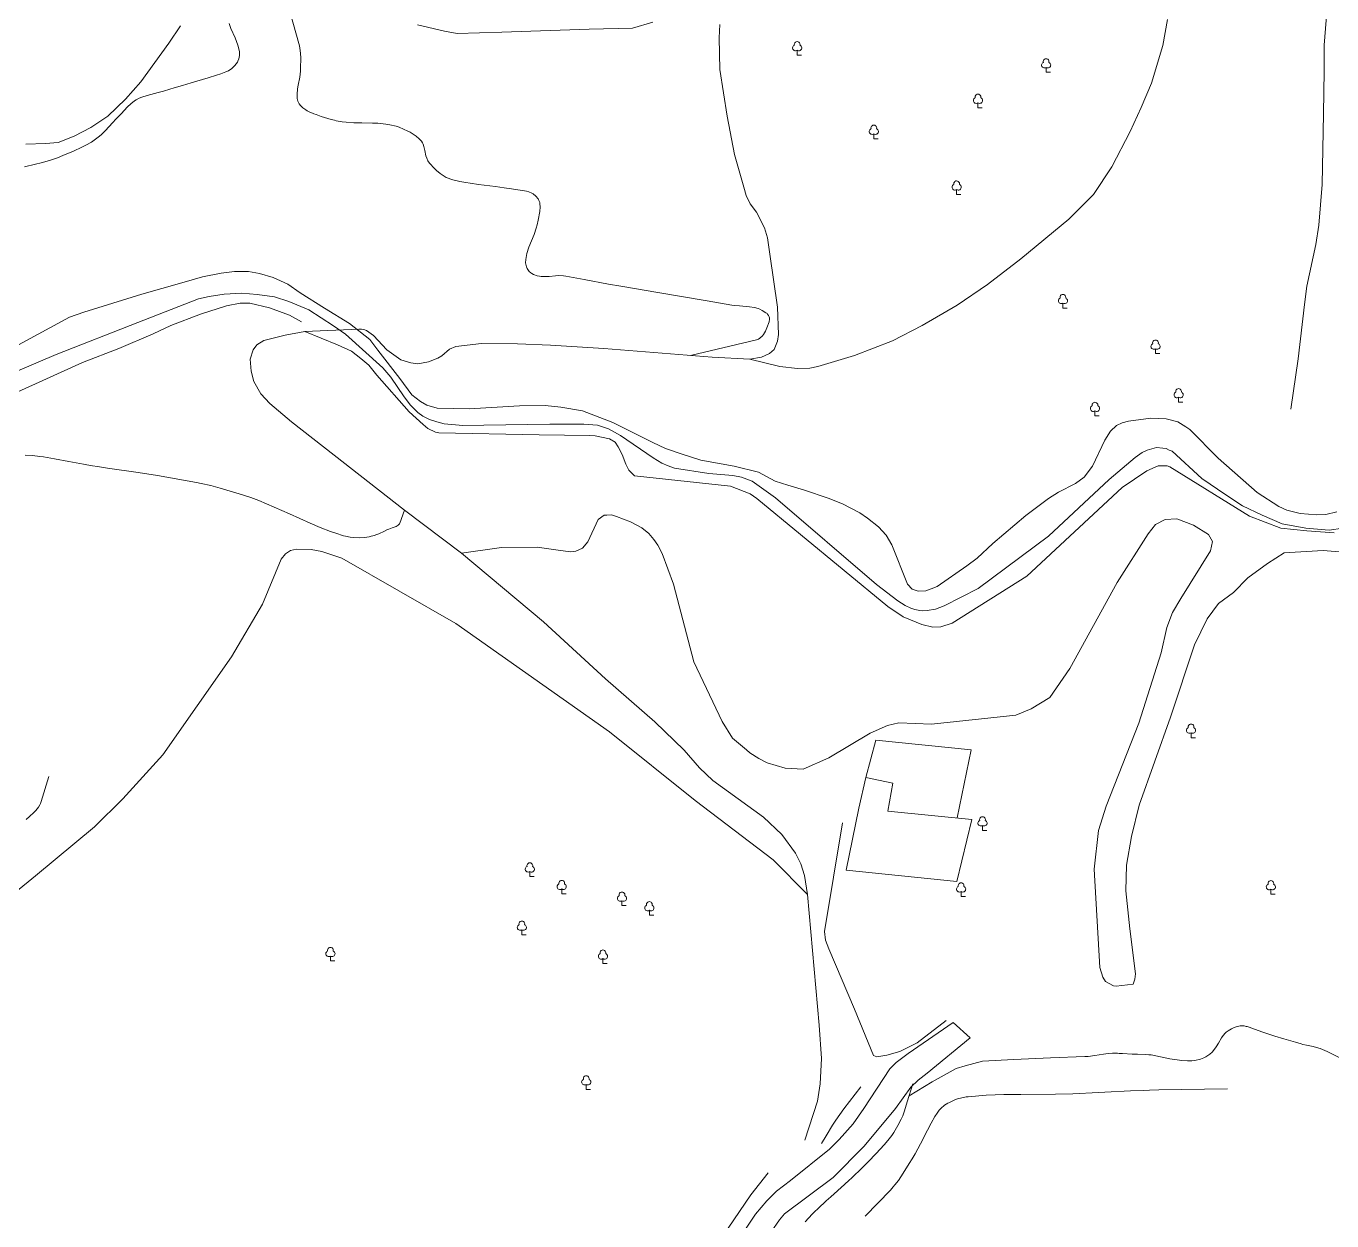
# Model space of a CAD drawing. Header units: millimetres. Extents: x 10 to 1007146, y 455139 to 1110758.
# Drawn here: x 503397.57 to 503413.36, y 555396.12 to 555410.57 of the extents above; entities that cross this region are included whole.
import ezdxf

# ---------------------------------------------------------------- set-up
doc = ezdxf.new("R2010")
doc.units = ezdxf.units.MM
doc.header["$LTSCALE"] = 10
for name, color, linetype, lineweight in [('Hceau', 152, 'Continuous', 0), ('OACCIDENT', 5, 'Continuous', 0), ('PBDUR', 1, 'Continuous', 0), ('PCLOTURE GRILLAGE', 30, 'Continuous', 0), ('PISTE', 1, 'Continuous', 0), ('PMUR', 4, 'Continuous', 0), ('PVCLOTURE', 70, 'Continuous', 0), ('Varbre', 70, 'Continuous', 0), ('Vforet', 70, 'Continuous', 0)]:
    doc.layers.add(name, color=color, linetype=linetype, lineweight=lineweight)

# ---------------------------------------------------------------- blocks, each defined once
blk = doc.blocks.new('a_i_b_169')
at = {"layer": 'Varbre', "color": 70, "linetype": 'Continuous', "lineweight": 0, "flags": 128}
blk.add_lwpolyline([(186.542538, 0.000518), (0, 0), (7.3e-05, 213.192155)], dxfattribs=at)
at = {"layer": 'Varbre', "color": 70, "linetype": 'Continuous', "lineweight": 0}
for centre, radius, start, end in [((-0.000617, 461.8737860000001), 124.4033794897658, 344.52592, 195.330408), ((-74.071781, 313.257725), 124.4980238706148, 111.637039, 306.510073), ((74.375888, 312.909383), 124.3997082369691, 233.281948, 68.53724)]:
    blk.add_arc(centre, radius, start, end, dxfattribs=at)

msp = doc.modelspace()

# ---------------------------------------------------------------- linework, layer by layer
at = {"layer": 'Hceau', "color": 0}
msp.add_polyline3d([(503397.2159494525, 555406.2942991952, 4.232521330759238), (503397.926674519, 555406.5958119854, 4.166268493521), (503398.9168513175, 555406.9852780731, 4.050325860449117), (503399.6484321507, 555407.2683382459, 4.017199441829999), (503399.7792398569, 555407.2976567252, 4.008917809191058), (503399.9608133271, 555407.32508075, 4.000636176552117), (503400.1736137006, 555407.3386725753, 3.98407302321088), (503400.3598771655, 555407.3241213883, 3.97579139057194), (503400.5697025232, 555407.2947574108, 3.967509757932998), (503400.7403497222, 555407.2389888385, 3.967509757932998), (503400.9841704951, 555407.1374225022, 3.967509757932998), (503401.284028732, 555406.9425646125, 3.959228125294059), (503401.4288561479, 555406.8446926803, 3.959228125294059), (503401.8790789364, 555406.435222428, 3.942664971952821), (503401.9749763665, 555406.3214431341, 3.942664971952821), (503402.1383984281, 555406.0835433503, 3.942664971952821), (503402.2120031068, 555405.984529371, 3.942664971952821), (503402.3012890592, 555405.8963302296, 3.942664971952821), (503402.3618716578, 555405.8535358828, 3.942664971952821), (503402.4440799334, 555405.8112011214, 3.942664971952821), (503402.5319167901, 555405.7825896629, 3.942664971952821), (503402.6225426318, 555405.7602074682, 3.942664971952821), (503402.8478987744, 555405.7378640005, 3.942664971952821), (503403.0997417746, 555405.742398769, 3.942664971952821), (503403.8972024889, 555405.7557050574, 3.892975288055819), (503404.3115964607, 555405.7567068778, 3.876412022777938), (503404.4762342487, 555405.7416959937, 3.876412022777938), (503404.6067202804, 555405.6988262822, 3.876412022777938), (503404.7546880457, 555405.6160371574, 3.876412022777938), (503405.1469225334, 555405.3467982695, 3.859848869436702), (503405.2536607536, 555405.2820145856, 3.851567236797761), (503405.3287057595, 555405.2513472168, 3.851567236797761), (503405.4064395367, 555405.2243794476, 3.851567236797761), (503405.8219817387, 555405.1582048171, 3.835003971519879), (503406.1120643113, 555405.1334457775, 3.818440818178641), (503406.2167512571, 555405.1130722408, 3.818440818178641), (503406.3457673839, 555405.0651905657, 3.818440818178641), (503406.6290930397, 555404.865761935, 3.818440818178641), (503407.8514056623, 555403.8146961404, 3.818440818178641), (503408.1093839602, 555403.6193508125, 3.818440818178641), (503408.19661393, 555403.5639308172, 3.818440818178641), (503408.264340605, 555403.5321260606, 3.818440818178641), (503408.3147626591, 555403.5149579367, 3.818440818178641), (503408.3717647636, 555403.502622061, 3.818440818178641), (503408.407382966, 555403.4987246861, 3.818440818178641), (503408.46238839, 555403.5004426393, 3.818440818178641), (503408.5640748874, 555403.5194442673, 3.818440818178641), (503408.6677934873, 555403.5574290502, 3.818440818178641), (503409.0774806396, 555403.7693134409, 3.785314287622878), (503409.9283191588, 555404.4003729352, 3.71906145038464), (503410.664961709, 555405.0841026554, 3.611400561888343), (503410.9779007517, 555405.3535909817, 3.586555663971521), (503411.0609847967, 555405.4140975198, 3.586555663971521), (503411.1248530244, 555405.4422352132, 3.586555663971521), (503411.234955868, 555405.4737189799, 3.586555663971521), (503411.3126582961, 555405.4644187287, 3.586555663971521), (503411.3508955843, 555405.4591578299, 3.586555663971521), (503411.3873474437, 555405.4412282528, 3.586555663971521), (503411.4239510215, 555405.4271138241, 3.586555663971521), (503411.7850960161, 555405.0976260197, 3.53686598007452), (503412.0759860513, 555404.9006460214, 3.503739561455401), (503412.2758933018, 555404.7682263663, 3.487176296177519), (503412.5124624932, 555404.654808967, 3.454049877558401), (503412.7545582411, 555404.551376403, 3.420923458939282), (503413.0422131417, 555404.4971902652, 3.387797040320163), (503413.3247366275, 555404.472499489, 3.346388989062103), (503413.4888940081, 555404.4981823517, 3.329825723784222)], dxfattribs=at)
at = {"layer": 'OACCIDENT', "color": 0}
for points in [[(503396.9484035121, 555406.433582562, 4.381939288970961), (503398.0913474848, 555407.0491716741, 4.299123186454842), (503398.2642178537, 555407.1106425792, 4.274278288538019), (503398.9646876358, 555407.3284586611, 4.224588604641019), (503399.449840508, 555407.4649958676, 4.199743818660841), (503399.6963232476, 555407.5362664064, 4.174899032680663), (503399.925321984, 555407.5804771641, 4.183180553382959), (503400.0865129087, 555407.6020649339, 4.166617400041722), (503400.2543204664, 555407.5994559766, 4.166617400041722), (503400.3885555259, 555407.5779615255, 4.15005413476384), (503400.5532586048, 555407.5288417597, 4.133490869485958), (503400.7292718365, 555407.4465249118, 4.10864608350578), (503400.8778659221, 555407.3413074252, 4.075519664886661), (503401.1736292558, 555407.1586519959, 4.042393246267543), (503401.4755460536, 555406.9719816456, 4.01754834835072), (503401.7204373635, 555406.779921106, 4.01754834835072), (503401.8200826508, 555406.650102249, 4.01754834835072), (503402.084255258, 555406.3073381765, 4.01754834835072), (503402.2279508477, 555406.1103092079, 4.025829980989661), (503402.3332216581, 555406.0269053106, 4.025829980989661), (503402.4098331867, 555405.9849204832, 4.025829980989661), (503402.5371174286, 555405.9473075196, 4.025829980989661), (503402.9218954854, 555405.9402177514, 4.000985195009483), (503403.5331012946, 555405.9761764182, 4.000985195009483), (503403.8426428328, 555405.9820335379, 3.992703562370543), (503404.0323934961, 555405.9596854466, 3.984421929731602), (503404.2945605562, 555405.9169365027, 3.976140297092661), (503404.6626610178, 555405.7756353259, 3.976140297092661), (503405.1441088674, 555405.5317190707, 3.934732245834601), (503405.2978303123, 555405.4603330358, 3.934732245834601), (503405.5009138969, 555405.3921083936, 3.92645061319566), (503405.7252281684, 555405.3180343334, 3.934732245834601), (503406.1264232388, 555405.2473071507, 3.934732245834601), (503406.4214301039, 555405.1730618563, 3.934732245834601), (503406.6227027515, 555405.0641599707, 3.934732245834601), (503406.7753023625, 555405.0177409828, 3.934732245834601), (503406.977052437, 555404.9554908571, 3.951295511112483), (503407.2643585194, 555404.8620622796, 3.992703562370543), (503407.4377677428, 555404.7932704256, 4.034111613628601), (503407.6490735333, 555404.6824132138, 4.092082818227899), (503407.7396415638, 555404.6167655984, 4.116927716144722), (503407.8747305538, 555404.5151493129, 4.125209348783662), (503407.9651623869, 555404.4139584443, 4.116927716144722), (503408.0358221513, 555404.2970133327, 4.092082818227899), (503408.2261945503, 555403.8200394195, 3.984421929731602), (503408.2826036339, 555403.7620363695, 3.976140297092661), (503408.3530675757, 555403.7365092292, 3.967858664453721), (503408.4476308827, 555403.7392678579, 3.967858664453721), (503408.5110880252, 555403.7622509494, 3.967858664453721), (503408.5850432659, 555403.7924531896, 3.967858664453721), (503408.9434556732, 555404.0429235967, 3.92645061319566), (503409.068410606, 555404.1359390643, 3.918169092493364), (503409.2553169201, 555404.3103959735, 3.918169092493364), (503409.6568657606, 555404.6506393958, 3.876761041235305), (503409.9304721229, 555404.8548147214, 3.827071357338304), (503410.0497245835, 555404.9328116615, 3.810508092060422), (503410.2568004471, 555405.0366755879, 3.802226459421482), (503410.3594846692, 555405.1153012413, 3.79394482678254), (503410.4630609989, 555405.2484854433, 3.785663306080245), (503410.6095779393, 555405.5628606317, 3.769100040802363), (503410.6802341884, 555405.6706330356, 3.769100040802363), (503410.7518270963, 555405.7377429578, 3.769100040802363), (503410.8220092926, 555405.7693579978, 3.769100040802363), (503410.895662214, 555405.7919541199, 3.769100040802363), (503411.1689399596, 555405.8272866481, 3.744255254822185), (503411.352414488, 555405.8190529522, 3.744255254822185), (503411.4927226586, 555405.7845267414, 3.752536775524481), (503411.5923129505, 555405.7210759005, 3.752536775524481), (503411.6383097467, 555405.6901294927, 3.752536775524481), (503411.9819631912, 555405.3444530815, 3.694565570925184), (503412.4530941877, 555404.9304587163, 3.578623049789946), (503412.7144477817, 555404.7605596442, 3.528933365892946), (503412.8126213795, 555404.7135367409, 3.528933365892946), (503412.9726737378, 555404.6743701381, 3.520651733254005), (503413.1734406612, 555404.6591472082, 3.504088467976123), (503413.2851150976, 555404.6613016791, 3.504088467976123), (503413.4185465274, 555404.6944855311, 3.504088467976123)], [(503397.4221115879, 555406.1270227229, 4.481318544828317), (503398.2468530159, 555406.4997153354, 4.473037024126022), (503398.6875753777, 555406.6692336298, 4.423347340229021), (503399.0995725522, 555406.8461487415, 4.28255992117696), (503399.3155920297, 555406.9487058193, 4.241151869918901), (503399.6742464495, 555407.0848434842, 4.208025451299782), (503399.9886752513, 555407.1874111041, 4.174899032680663), (503400.1538861704, 555407.2176086762, 4.158335767402781), (503400.2725011414, 555407.2181050002, 4.15005413476384), (503400.5100097714, 555407.1624140721, 4.133490869485958), (503400.7512623969, 555407.0738353245, 4.10864608350578), (503400.8969240293, 555406.9926945143, 4.092082818227899)]]:
    msp.add_polyline3d(points, dxfattribs=at)
at = {"layer": 'PBDUR', "color": 0, "lineweight": 13}
msp.add_polyline3d([(503407.6353056494, 555401.1112219384, 5.069141408140811), (503407.7221321891, 555401.4836796249, 5.069141408140811), (503408.0451008747, 555401.4132198138, 5.069141408140811), (503407.9873026903, 555401.0767401116, 5.069141408140811), (503407.9873026903, 555401.0767401116, 5.186674884803484), (503409.002570621, 555400.9772838516, 5.186674884803484), (503408.8220916715, 555400.2246961552, 5.186674884803484), (503407.4818970148, 555400.3644333974, 5.186674884803484), (503407.6353056494, 555401.1112219384, 5.186674884803484)], close=True, dxfattribs=at)
at = {"layer": 'PCLOTURE GRILLAGE', "color": 0, "linetype": 'Continuous', "lineweight": 0}
for points in [[(503408.6908848152, 555398.5442571744, 5.224606743568439), (503408.3406976317, 555398.2746513786, 5.266014794826499), (503408.1326321397, 555398.1707413708, 5.290859692743322), (503407.9762894505, 555398.1252507966, 5.299141213445618), (503407.853978763, 555398.1073893465, 5.3157044787235), (503407.8115290744, 555398.1229119392, 5.3157044787235), (503407.5854964397, 555398.6821702176, 5.332267744001381), (503407.2737403954, 555399.4110436852, 5.348830897342618), (503407.2324109987, 555399.518460864, 5.348830897342618), (503407.2200195031, 555399.6209620937, 5.348830897342618), (503407.4368744696, 555400.9335826853, 5.332267744001381)], [(503408.2442088884, 555397.6363227143, 5.09327338156919), (503408.5223095957, 555397.8056455657, 5.076710116291309), (503408.8127708508, 555397.9669146246, 5.084991748930251), (503408.9218401242, 555397.9991720184, 5.084991748930251), (503409.1332477754, 555398.0538651941, 5.101555014208133), (503409.5119943962, 555398.0754682448, 5.09327338156919), (503409.9519848414, 555398.0921549049, 5.09327338156919)]]:
    msp.add_polyline3d(points, dxfattribs=at)
at = {"layer": 'PISTE', "color": 0}
for points in [[(503411.7305226458, 555414.909360613, 5.022993959357134), (503411.8413747473, 555414.6631196588, 5.054049997800679), (503411.9802715199, 555414.3237533651, 5.022993959357134), (503412.2678036213, 555413.5386576428, 4.919473831211985), (503412.4377121985, 555413.0530515147, 4.847009741510382), (503412.7031627849, 555412.1917442792, 4.826305715881351), (503412.7802601708, 555411.9908688917, 4.784897664623291), (503412.8475836732, 555411.8635424088, 4.764193638994261), (503412.9678854448, 555411.6952208275, 4.722785475799558), (503413.3029394819, 555411.182373768, 4.577857296396349), (503413.3204901235, 555411.1108147957, 4.557153270767319), (503413.3100271665, 555410.9440155227, 4.536449245138289), (503413.2641754241, 555410.3364883045, 4.401873078549595), (503413.2620289011, 555410.0262736394, 4.339761001662506), (503413.2541741299, 555409.5085597887, 4.267296911960901), (503413.2378725482, 555408.650463194, 4.205184835073811), (503413.1992477459, 555408.1604589233, 4.132720745372207), (503413.1645252478, 555407.9286793579, 4.132720745372207), (503413.0538531169, 555407.4222841838, 4.101664706928663), (503413.025948947, 555407.2016563797, 4.070608668485117), (503412.9474797217, 555406.5433827657, 3.925680489081909), (503412.8608919007, 555405.937097506, 3.728992245606125)], [(503405.9550266571, 555410.5849645274, 5.760994047140592), (503405.9474658122, 555410.4263960659, 5.729938008697046), (503405.9560333497, 555410.040891953, 5.595361842108353), (503406.0417841562, 555409.4775861838, 5.471137688334174), (503406.1316058846, 555409.016691562, 5.388321585818054), (503406.2441010685, 555408.6200355311, 5.295153470487421), (503406.2740339368, 555408.5189319395, 5.253745419229361), (503406.3203906742, 555408.4197532341, 5.222689380785816), (503406.3981404637, 555408.3194725608, 5.181281329527756), (503406.4949685193, 555408.1297254073, 5.129521265455181), (503406.5316414089, 555408.0083746708, 5.098465227011636), (503406.5590073101, 555407.8110604413, 5.057057175753577), (503406.6541875492, 555407.1686320798, 4.870720945092308), (503406.6650060132, 555406.840355189, 4.787904842576189), (503406.6503391408, 555406.7588162819, 4.756848692196), (503406.6107342413, 555406.6567399083, 4.725792653752455), (503406.5567541497, 555406.6082405753, 4.705088628123426), (503406.4586051371, 555406.5664419768, 4.684384602494396), (503406.3192739324, 555406.5425982273, 4.663680576865366), (503405.8631547234, 555406.5659427969, 4.580864474349246), (503404.5532467574, 555406.6691546278, 4.446288307760552), (503403.9073744808, 555406.7096870091, 4.394528243687978), (503403.5081512171, 555406.7271187314, 4.363472205244433), (503403.0728811709, 555406.7320047504, 4.311712141171858), (503402.760291544, 555406.6931612358, 4.239248051470254), (503402.685362075, 555406.6605986251, 4.197840000212194), (503402.5933659016, 555406.5819470354, 4.156431948954134), (503402.545258494, 555406.5534344391, 4.135727923325105), (503402.4330145564, 555406.5083733775, 4.12537591051059), (503402.3037746776, 555406.4828900795, 4.10467188488156), (503402.2166545822, 555406.4949829901, 4.094319872067045), (503402.0975769043, 555406.5335264384, 4.0632638336235), (503401.9258277972, 555406.6523343986, 4.032207795179956), (503401.7664756199, 555406.8275085558, 4.02185578236544), (503401.6812098838, 555406.8862582569, 4.011503769550925), (503401.6500687423, 555406.9013125872, 4.011503769550925), (503401.6222295871, 555406.9036148996, 4.011503769550925), (503401.5892194728, 555406.903584505, 4.011503769550925), (503400.9355200506, 555406.874951419, 4.032207795179956), (503400.699025972, 555406.8315853222, 4.073615846438015), (503400.4403148468, 555406.7644312144, 4.10467188488156), (503400.3559468542, 555406.7146291914, 4.14607993613962), (503400.312944597, 555406.6531574641, 4.177135974583164), (503400.2755849261, 555406.5422481175, 4.208192013026709), (503400.2849685962, 555406.3954842221, 4.24960006428477), (503400.3205657209, 555406.2704419567, 4.291008115542828), (503400.4047221986, 555406.1233594945, 4.332416166800888), (503400.5140265528, 555406.0030877804, 4.373824218058948), (503400.7764674521, 555405.781072097, 4.425584282131522), (503401.2903941704, 555405.3803697848, 4.518752397462157), (503402.1424149162, 555404.7156494262, 4.63262453842182), (503402.8302936496, 555404.194741905, 4.684384602494396), (503403.8241830314, 555403.3642247771, 4.725792653752455), (503404.5713312539, 555402.6757577767, 4.808608868205219), (503405.1689136345, 555402.1559455957, 4.860368932277794), (503405.5251710215, 555401.8118869605, 4.912128996350368), (503405.7081242333, 555401.601863916, 4.932833021979397), (503405.8717238782, 555401.4467834947, 4.953537047608428), (503406.4824760387, 555401.0033291187, 5.005297111681003), (503406.703527048, 555400.795601224, 5.036353150124548), (503406.8681211607, 555400.5699115788, 5.067409188568092), (503406.93517151, 555400.4400187036, 5.088113214197122), (503406.9789531393, 555400.2984311484, 5.098465227011636), (503407.0141248091, 555400.067706218, 5.119169252640666), (503407.1578468992, 555398.4882134587, 5.150225291084211), (503407.1835858184, 555398.0841289512, 5.150225291084211), (503407.1663409987, 555397.7776071535, 5.160577303898726), (503407.1352999411, 555397.5698380559, 5.160577303898726), (503406.9836193508, 555397.0974214748, 5.181281329527756)], [(503405.1430763513, 555410.6135180788, 5.928271049226241), (503404.8970689136, 555410.5434649993, 5.959327087669785), (503404.3750544004, 555410.5286222723, 6.021439164556875), (503403.3188054804, 555410.494463456, 6.104255267072994), (503402.7782798227, 555410.4790673549, 6.145663318331055), (503402.6261097557, 555410.505879441, 6.145663318331055), (503402.3000863846, 555410.5828077254, 6.197423382403629)], [(503406.3192739324, 555406.5425982273, 4.663680576865366), (503406.6801540595, 555406.4507525711, 4.663680576865366), (503406.893937374, 555406.4288563015, 4.663680576865366), (503407.045210439, 555406.4320440632, 4.663680576865366), (503407.1400640035, 555406.4537699308, 4.663680576865366), (503407.5821592617, 555406.583821484, 4.67403258967988), (503408.0414290485, 555406.762514068, 4.715440640937941), (503408.4031434505, 555406.9473826896, 4.725792653752455), (503408.8231680413, 555407.19325441, 4.756848692196), (503409.193831036, 555407.4434996413, 4.787904842576189), (503409.5960703954, 555407.7532204558, 4.808608868205219), (503410.1752752933, 555408.2332372946, 4.860368932277794), (503410.4729162029, 555408.5317061925, 4.901776983535853), (503410.6957154347, 555408.8645661591, 4.932833021979397), (503410.9185705876, 555409.2947272822, 4.943185034793913), (503411.0507370245, 555409.5842209923, 4.963889060422943), (503411.1741760063, 555409.8778321845, 4.963889060422943), (503411.3129105677, 555410.3326221204, 4.984593086051972), (503411.3698841851, 555410.6476743994, 4.994945098866488)], [(503399.4319761366, 555410.5713901957, 6.104255267072994), (503399.2906951719, 555410.3592010271, 6.021439164556875), (503398.9537840104, 555409.8918360965, 5.814398908266577), (503398.767543824, 555409.6837824618, 5.752286831379488), (503398.5522587457, 555409.4789088545, 5.679822741677882), (503398.3495268663, 555409.3435123715, 5.597006639161764), (503398.1467002301, 555409.23817837, 5.534894562274674), (503397.9524982446, 555409.1600992501, 5.514190536645645), (503397.801150518, 555409.1481208742, 5.472782485387585), (503397.5619218681, 555409.1393754532, 5.431374434129525)], [(503396.8385615102, 555399.6149713625, 5.605713854922867), (503397.6783689304, 555400.2924696173, 5.543601778035779), (503398.3929647336, 555400.8859164952, 5.491841713963204), (503398.7331307834, 555401.2259089665, 5.450433662705144), (503399.2194785379, 555401.7585031872, 5.409025611447085), (503400.0498344668, 555402.9414959737, 5.284801457672906), (503400.4227860151, 555403.5798146453, 5.139873278269696), (503400.6483931935, 555404.1234091046, 4.932833021979397), (503400.703797904, 555404.1865407927, 4.891424970721338), (503400.7634374938, 555404.2294244728, 4.891424970721338), (503400.8369752417, 555404.2416442829, 4.891424970721338), (503401.013238991, 555404.2398499752, 4.891424970721338), (503401.1408187107, 555404.2173433321, 4.891424970721338), (503401.3819106619, 555404.1352159288, 4.891424970721338), (503402.7637113797, 555403.3436906784, 4.953537047608428), (503404.6188059581, 555402.0367794631, 4.994945098866488), (503405.6564498395, 555401.2058400954, 5.036353150124548), (503406.6002760177, 555400.4864811851, 5.098465227011636), (503407.0141248091, 555400.067706218, 5.119169252640666)], [(503406.1338046339, 555395.8199649862, 5.074737009059754), (503406.3843997979, 555396.2019973748, 5.058173855718517), (503406.5243902919, 555396.3666965397, 5.041610590440635), (503406.6410755453, 555396.4834643315, 5.033328957801695), (503406.8085342403, 555396.6106560734, 5.025047437099398), (503407.2818524389, 555396.9896802815, 5.016765804460458), (503407.3997448047, 555397.1051438798, 5.016765804460458), (503407.567223687, 555397.296283797, 5.016765804460458), (503407.6980034951, 555397.4826829677, 5.016765804460458), (503408.0090748891, 555397.959996196, 5.000202539182576), (503408.0870818698, 555398.0389421174, 5.000202539182576), (503408.232223667, 555398.1467906212, 5.000202539182576), (503408.7775455517, 555398.5215296878, 4.991920906543634), (503408.9832521424, 555398.3376489466, 4.993384702042985), (503408.4639625276, 555397.9079257909, 4.993384702042985), (503408.3538965083, 555397.8237444934, 4.993384702042985), (503408.2639360707, 555397.7399655775, 4.993384702042985), (503408.0804478182, 555397.4824802591, 5.009947967320866), (503407.8603105084, 555397.2190353198, 5.009947967320866), (503407.69554564, 555397.022062927, 5.009947967320866), (503407.3240409696, 555396.6461539721, 5.026511232598748), (503406.7366160478, 555396.2080469283, 5.059637651217867), (503406.6772848889, 555396.1367371847, 5.059637651217867), (503406.5773259808, 555395.9908260626, 5.067919283856808)]]:
    msp.add_polyline3d(points, dxfattribs=at)
at = {"layer": 'PMUR', "color": 0}
msp.add_polyline3d([(503407.7221321891, 555401.4836796249, 5.133509008413379), (503407.8401300118, 555401.9329696482, 5.14179064105232), (503408.9940748534, 555401.816656476, 5.14179064105232), (503408.8259209602, 555400.9945885192, 5.14179064105232)], dxfattribs=at)
at = {"layer": 'PVCLOTURE', "color": 0, "linetype": 'Continuous', "lineweight": 0, "extrusion": (-0.1524738180406034, 0.09326703774390721, 0.9838968413825697), "elevation": -24950.94583686803, "flags": 128}
msp.add_lwpolyline([(-736471.0184735478, 137377.4817432304), (-736471.130064196, 137377.4805999096), (-736471.2788244145, 137377.4796682608), (-736471.3530871023, 137377.4817432304), (-736471.5199391928, 137377.4937558234), (-736471.8531673073, 137377.5280772776)], dxfattribs=at)
at = {"layer": 'PVCLOTURE', "color": 0, "linetype": 'Continuous', "lineweight": 0}
for points in [[(503397.5644422289, 555400.977178823, 6.068351140622081), (503397.6057064322, 555401.0109951261, 6.070503458421387), (503397.6578752761, 555401.0580410472, 6.073310829463957), (503397.6822137366, 555401.0834150267, 6.074383966074209), (503397.7144171425, 555401.1242126857, 6.074746416928908), (503397.7319165383, 555401.1534547849, 6.073724211491878), (503397.7391923711, 555401.1687453268, 6.072722714334065), (503397.7479987331, 555401.192570819, 6.070503458421387), (503397.839978489, 555401.4933969465, 6.037377039802267)], [(503409.9519848414, 555398.0921549049, 5.44110105691155), (503410.3706493758, 555398.108384353, 5.39141137301455), (503410.4106311422, 555398.111159855, 5.387038008316254), (503410.4905206118, 555398.1220632159, 5.379957455872161), (503410.5968716003, 555398.1398737465, 5.371726530533151), (503410.6499682315, 555398.1466292627, 5.367110039443131), (503410.7030082693, 555398.1498464571, 5.361555519272697), (503410.7295061519, 555398.1496346829, 5.358284954395431), (503410.7627812068, 555398.1483750279, 5.350675277433067), (503410.7839174893, 555398.1474658146, 5.342549236729898), (503410.8243436694, 555398.145517848, 5.320746329062395), (503410.9415141684, 555398.1392327158, 5.239357194889605), (503410.9831510608, 555398.1372106278, 5.217428582370395), (503411.0051197082, 555398.1362504349, 5.209215902704429), (503411.0976132241, 555398.1327653032, 5.183734533027317), (503411.1442412579, 555398.1307655362, 5.176089484085311), (503411.1724589797, 555398.1285048932, 5.173436585612067), (503411.2288925165, 555398.1196414725, 5.1701841544712), (503411.3417681316, 555398.0941388409, 5.165154169416615), (503411.398219082, 555398.0829807204, 5.159526218807429), (503411.54108721, 555398.0635424217, 5.136582117049852), (503411.6125251242, 555398.0569047765, 5.12639980018831), (503411.6642540303, 555398.0574249811, 5.120694837167748), (503411.6988259791, 555398.062077471, 5.11713133409198), (503411.7679235525, 555398.0784774398, 5.109836534910428), (503411.8075784263, 555398.0934658764, 5.104403465999212), (503411.8322751395, 555398.106396558, 5.100374978102439), (503411.8791910423, 555398.1370434712, 5.09327338156919), (503411.9091869652, 555398.1629350302, 5.090727382591388), (503411.9265161657, 555398.1825972424, 5.090455264608753), (503411.9566954393, 555398.2260877186, 5.092530793869972), (503411.9837533397, 555398.2727687103, 5.09691177026009), (503412.0208881504, 555398.3350686562, 5.103877699580275), (503412.0421893591, 555398.3643519029, 5.106892936971573), (503412.0666647122, 555398.3912698348, 5.109033613359856), (503412.0804093677, 555398.4035791027, 5.109644115818635), (503412.1032665595, 555398.4203101167, 5.109836534910428), (503412.1448773884, 555398.4444254572, 5.108722541424955), (503412.1664353669, 555398.4548337423, 5.107713992258544), (503412.19931633, 555398.467737401, 5.105678760189324), (503412.2489187031, 555398.479460958, 5.101550312869065), (503412.281479496, 555398.4810563045, 5.098154155076736), (503412.2974291166, 555398.4796967095, 5.096281902761822), (503412.3207724314, 555398.4746876494, 5.09327338156919), (503412.3332875752, 555398.4708789539, 5.090762754571032), (503412.3581532228, 555398.4630136108, 5.082243144626011), (503412.4079516414, 555398.446323073, 5.063441034522672), (503412.4332992482, 555398.4375157079, 5.060146962950072), (503412.5112172114, 555398.4098909966, 5.063454914666582), (503412.6681707801, 555398.3552305583, 5.076710116291309), (503412.7740700771, 555398.3221258881, 5.086483640527355), (503412.9156363034, 555398.2817412332, 5.100966675204952), (503412.9862153131, 555398.2621120434, 5.109836534910428), (503413.0070153518, 555398.2566264985, 5.113501788395992), (503413.0484689003, 555398.2471732583, 5.124558554323905), (503413.1309219694, 555398.2298959813, 5.150683559706551), (503413.1719971295, 555398.2195338986, 5.159526218807429), (503413.2144982799, 555398.2058570333, 5.165538335980336), (503413.2981071005, 555398.1709292266, 5.176969865793836), (503413.4627582835, 555398.0904884641, 5.198509498473616)], [(503406.985916546, 555396.1126177133, 5.500029431757459), (503407.0729357993, 555396.202897237, 5.490717086496508), (503407.1721168782, 555396.3002255572, 5.474227475530668), (503407.2137251472, 555396.3387963956, 5.464215750115254), (503407.2415194312, 555396.3641258645, 5.455612747370124), (503407.2972054347, 555396.4141231519, 5.435029277507156), (503407.4644705022, 555396.5629888359, 5.366275999505404), (503407.5200829027, 555396.6137793008, 5.348437551974054), (503407.5478265497, 555396.639654233, 5.341721689117549), (503407.6815458207, 555396.7688375481, 5.313608353119704), (503407.7473513291, 555396.8351514942, 5.300901305242803), (503407.8448411394, 555396.9371065863, 5.285521658043236), (503407.9409745826, 555397.0423959435, 5.276685491267737), (503407.9885699458, 555397.096415168, 5.275468851879311), (503408.0335214688, 555397.1534777479, 5.275468851879311), (503408.0603425945, 555397.1932094708, 5.275468851879311), (503408.1089198709, 555397.2764610252, 5.275468851879311), (503408.1489440908, 555397.3535596641, 5.276499228691388), (503408.1668002495, 555397.392781838, 5.276859888559775), (503408.1888919267, 555397.4531959571, 5.275468851879311), (503408.2217197893, 555397.5618727169, 5.266880512834603), (503408.2873757383, 555397.7792262364, 5.242342321323548)], [(503407.7113178735, 555396.1809070363, 5.167807851446369), (503408.0169391353, 555396.4947962646, 5.118118167549369), (503408.0512551465, 555396.5323352735, 5.11372252745883), (503408.0729410985, 555396.5584670851, 5.112149034047928), (503408.1139246672, 555396.6129150814, 5.111525770811681), (503408.1709969744, 555396.6984831422, 5.114457615402872), (503408.2432655269, 555396.8154650328, 5.11874434113837), (503408.2796411873, 555396.8733173421, 5.118118167549369), (503408.316080758, 555396.932707218, 5.115530528139834), (503408.3827870105, 555397.0548186281, 5.108296286682926), (503408.4668427932, 555397.2205900135, 5.094103615661007), (503408.5103689968, 555397.3029484872, 5.084933318001852), (503408.5570231542, 555397.3838924327, 5.074305941042013), (503408.5820220662, 555397.4235847265, 5.068428483652368), (503408.6087615129, 555397.4599324864, 5.05925482789388), (503408.6284952784, 555397.4818180561, 5.050654287754928), (503408.6728856311, 555397.5202546712, 5.032296678066663), (503408.7107879756, 555397.5446736362, 5.021722471012934), (503408.7313125198, 555397.5555449245, 5.018738911692012), (503408.7970458908, 555397.5844285943, 5.012999584121608), (503408.8303869972, 555397.5962371, 5.010421347390206), (503408.881091191, 555397.6105200606, 5.006875082557682), (503408.9327328441, 555397.6205399858, 5.003668097694457), (503408.9589426647, 555397.6238995283, 5.002175646414131), (503409.1750326342, 555397.6433261905, 4.99047311798444), (503409.2833704961, 555397.6479795041, 4.985612381136249), (503409.3878558397, 555397.6496354195, 4.982550578100864), (503409.5968782687, 555397.6511257093, 4.981369310692083), (503410.0149457676, 555397.6537193255, 4.986428511210866), (503410.2238859874, 555397.6587646051, 4.985612381136249), (503410.5336044303, 555397.672823672, 4.981488859028344), (503410.6885492927, 555397.6811962838, 4.977810397018737), (503410.8431713376, 555397.6894660011, 4.970721673199599), (503410.9202723317, 555397.693328334, 4.965351624619204), (503411.0738756484, 555397.7000395916, 4.949866980847152), (503411.1503069054, 555397.7027014648, 4.939314825312378), (503411.2643903882, 555397.7055638952, 4.919359543898011), (503412.0964210128, 555397.7209026843, 4.753727338865773)], [(503404.3731825458, 555392.9493661975, 5.540480312768907), (503404.4754822125, 555393.0902103503, 5.565325210685728), (503404.5759680567, 555393.2486456562, 5.581888364026966), (503404.7258071948, 555393.5113574117, 5.515635526788729), (503404.8862375834, 555393.7561107494, 5.44110105691155), (503404.9618089137, 555393.8880649783, 5.407974526355788), (503405.011544004, 555394.033611155, 5.39141137301455), (503405.0891275745, 555394.1529703145, 5.416256158994727), (503405.1693031515, 555394.3060001029, 5.44938268955049), (503405.3408403614, 555394.609089512, 5.416256158994727), (503405.4659337732, 555394.912871618, 5.35000332175649), (503405.6544065634, 555395.3578755996, 5.341721689117549), (503405.7943136757, 555395.6235052323, 5.366566475097727), (503406.0554777068, 555396.0329388401, 5.358284954395431), (503406.3278276819, 555396.4394021683, 5.35000332175649), (503406.5380521969, 555396.7045911066, 5.341721689117549)]]:
    msp.add_polyline3d(points, dxfattribs=at)
at = {"layer": 'Vforet', "color": 0}
for points in [[(503400.7094190429, 555410.9056869763, 6.335007062755153), (503400.8700082609, 555410.3287615496, 6.11968528576256), (503400.8767979747, 555410.2998195057, 6.109404016907331), (503400.8844138862, 555410.2402049813, 6.090657203506346), (503400.8863782204, 555410.1792294352, 6.073213444583294), (503400.8843898828, 555410.0577369429, 6.036869071309796), (503400.8828633135, 555410.020817882, 6.023738119360397), (503400.8734133405, 555409.948328444, 5.994095952672781), (503400.8553297962, 555409.8539934622, 5.949141300772265), (503400.8474699039, 555409.8076017266, 5.925052422951994), (503400.8415726368, 555409.738711547, 5.887800131555439), (503400.8424320463, 555409.7114043324, 5.870920869130301), (503400.8444761101, 555409.6939725949, 5.85827359542153), (503400.8525794889, 555409.6609447399, 5.830854378555862), (503400.8689962732, 555409.626675919, 5.798894003961881), (503400.8848157702, 555409.6055043115, 5.778395829821979), (503400.8943243278, 555409.5954151808, 5.768733122863929), (503400.9107134098, 555409.5808967951, 5.755294345142318), (503400.9467740631, 555409.5554790745, 5.732555423254003), (503400.9658747824, 555409.5442548557, 5.723176027943032), (503400.9958221414, 555409.528914436, 5.712406603381399), (503401.0272806491, 555409.5149848692, 5.706462543688311), (503401.0435607691, 555409.5084142009, 5.705604661245317), (503401.0735436556, 555409.4968961964, 5.707063419595669), (503401.1335138967, 555409.4754502478, 5.717504198169226), (503401.2140052242, 555409.45006469, 5.738260498211209), (503401.254715211, 555409.4387070149, 5.747588626539025), (503401.295875005, 555409.4282156519, 5.753858757677366), (503401.3166565315, 555409.4232891172, 5.755294345142318), (503401.3869964984, 555409.4102787229, 5.757608747202773), (503401.4343651591, 555409.4046425266, 5.758886951745642), (503401.5299804389, 555409.3987139447, 5.760752599798533), (503401.62637716, 555409.3970280451, 5.761614288087437), (503401.7553149786, 555409.3954017198, 5.761030538486679), (503401.8196477609, 555409.3925490051, 5.759929865461894), (503401.9155876102, 555409.382837773, 5.757185514750144), (503401.9631793354, 555409.3746009696, 5.755294345142318), (503402.0393023842, 555409.3559003822, 5.750929935375578), (503402.0764146473, 555409.3441247966, 5.747926675205235), (503402.1307789474, 555409.323225454, 5.74224936053585), (503402.1834523102, 555409.2982247354, 5.735008962563496), (503402.209110723, 555409.2841098062, 5.730747758382932), (503402.2589827048, 555409.2524975594, 5.720833417848178), (503402.2831610186, 555409.2349387862, 5.715136514266017), (503402.3184314197, 555409.2063237587, 5.705604661245317), (503402.3285391238, 555409.1968928614, 5.702136080444036), (503402.3455649752, 555409.1770136546, 5.69330405532438), (503402.3588820082, 555409.1559523373, 5.682301354795733), (503402.3660221068, 555409.1413580235, 5.67397080584317), (503402.3770010368, 555409.1111197375, 5.655489394226154), (503402.3881174784, 555409.0640681303, 5.625112027657853), (503402.4010720416, 555409.0007725295, 5.584959793613773), (503402.410230027, 555408.9700000547, 5.567308616088573), (503402.4232380902, 555408.9404720499, 5.552621856718093), (503402.4316693435, 555408.926329723, 5.546706116996051), (503402.4472692632, 555408.906067472, 5.53997245621308), (503402.4993493399, 555408.8491262582, 5.525051301509142), (503402.5268937873, 555408.8216431034, 5.517834298295476), (503402.5711577852, 555408.783622391, 5.507041926721732), (503402.6200963627, 555408.7515475509, 5.495999488684307), (503402.64671847, 555408.7384785193, 5.490282772316079), (503402.7242998301, 555408.7095149081, 5.473677418859888), (503402.7764481979, 555408.694926832, 5.462512746006734), (503402.811558964, 555408.6869943262, 5.455110599583162), (503402.8829617117, 555408.6747380184, 5.440593088419078), (503402.9342297977, 555408.6676316084, 5.431419768470524), (503403.0370133196, 555408.6538136079, 5.417161502574963), (503403.2428449433, 555408.6266773121, 5.392260748272565), (503403.3454791507, 555408.6127415427, 5.374340251180841), (503403.4370628014, 555408.5995782992, 5.353901291525847), (503403.6177519452, 555408.5702250799, 5.308087413942603), (503403.6448184121, 555408.5633925205, 5.300780189793517), (503403.679694203, 555408.5483999287, 5.291001292598539), (503403.6961772878, 555408.5385893817, 5.286098355635395), (503403.7297001322, 555408.5114634258, 5.275039462911237), (503403.7564939266, 555408.4781952159, 5.263950459229725), (503403.7666792327, 555408.4595851838, 5.258397730045603), (503403.7759557824, 555408.4343661189, 5.251290088933555), (503403.7798345922, 555408.4170347048, 5.246573638420049), (503403.782953178, 555408.3814739024, 5.237137379293703), (503403.7790117943, 555408.3270442957, 5.222786989539768), (503403.7597630321, 555408.2218993913, 5.19214478087072), (503403.7469805126, 555408.1636481517, 5.17140370421238), (503403.7354219778, 555408.1249971121, 5.156180432505097), (503403.7074127989, 555408.0480896835, 5.123069237269624), (503403.6467394563, 555407.8955760701, 5.050453025668224), (503403.6225967056, 555407.8198116983, 5.013384981988416), (503403.6116886355, 555407.7694305315, 4.989218755946838), (503403.6082642894, 555407.7442698225, 4.977434849576639), (503403.606108361, 555407.7065575306, 4.960259738600244), (503403.6070430127, 555407.690695172, 4.953173589323929), (503403.6148883105, 555407.658544209, 4.938736000923975), (503403.6257662107, 555407.6349892046, 4.928019298521873), (503403.6496260889, 555407.6024658208, 4.912829831681211), (503403.6702673996, 555407.5838200963, 4.903723673719321), (503403.6819328254, 555407.5757075958, 4.899587166960661), (503403.7010412035, 555407.5653320813, 4.894006789425362), (503403.7442573209, 555407.5498277928, 4.885968954798012), (503403.7732175904, 555407.5436966612, 4.883641344213514), (503403.7925764421, 555407.5411774392, 4.883224492149617), (503403.8313861458, 555407.5392193866, 4.884631647706881), (503403.8897212906, 555407.5417042484, 4.890736224548095), (503403.9674204541, 555407.5487585005, 4.901826123722762), (503404.0061038964, 555407.5511545499, 4.906705218180641), (503404.0637572957, 555407.5499169064, 4.910778256861903), (503404.0923634514, 555407.5460129512, 4.910570054703244), (503404.313456742, 555407.5042155763, 4.898795662947822), (503404.6082846863, 555407.4481524734, 4.88194225788755), (503404.7559876807, 555407.4215608969, 4.877443636084124), (503405.2033736237, 555407.3450767603, 4.874860362203723), (503405.8006195701, 555407.2450627912, 4.877366287862816), (503406.099187672, 555407.1946150518, 4.877443636084124), (503406.130134132, 555407.1901240558, 4.877275731117463), (503406.1918522805, 555407.1845724608, 4.876596835368931), (503406.3146540038, 555407.1749964858, 4.873426229915149), (503406.3757744906, 555407.1640033809, 4.870682550823265), (503406.4164301248, 555407.1520105732, 4.868338933298611), (503406.4367326688, 555407.1442277145, 4.866998827791368), (503406.4671565722, 555407.1299575574, 4.864765132051555), (503406.512730031, 555407.1018494947, 4.860880370806242), (503406.5257349714, 555407.0912152759, 4.857868267640989), (503406.5329975461, 555407.0837177548, 4.854221819511691), (503406.5443353592, 555407.0679407032, 4.844012749792126), (503406.5517049637, 555407.0514142686, 4.831419317609332), (503406.5545803572, 555407.0401539976, 4.822590538652366), (503406.5558915216, 555407.0175197247, 4.806300062976987), (503406.5533847426, 555407.0008548532, 4.797384533120579), (503406.5511292791, 555406.9927467739, 4.794627533568005), (503406.5240535237, 555406.9175160037, 4.779530750268941), (503406.5053830987, 555406.8773400675, 4.772840297030723), (503406.4827413152, 555406.8395493097, 4.766195737816726), (503406.4698024055, 555406.822507422, 4.762767342270799), (503406.4404307254, 555406.7940493154, 4.755451610936737), (503406.4238949147, 555406.7834001904, 4.751465658964849), (503406.396633877, 555406.7729807234, 4.744937849671004), (503405.5996478946, 555406.5867053784, 4.553792596891277)], [(503397.5448147299, 555408.8650885094, 5.382422412719388), (503397.6790868123, 555408.8966968055, 5.435506463422407), (503397.7461806507, 555408.9140001737, 5.459923539484177), (503397.8467440192, 555408.9426884891, 5.49079074080855), (503397.9442200463, 555408.9759921643, 5.514061025948027), (503398.0090787812, 555409.00146461, 5.528048852910618), (503398.1386233872, 555409.0572453752, 5.557043578046788), (503398.2374721949, 555409.1024039176, 5.58158826188322), (503398.2856171146, 555409.1263465912, 5.593866368538626), (503398.355485748, 555409.1656570277, 5.612278939119311), (503398.4217361396, 555409.2108482273, 5.630673487900243), (503398.4532233174, 555409.2362835344, 5.639859680562907), (503398.4774588516, 555409.2580040059, 5.647227798246568), (503398.5233036096, 555409.3036022148, 5.661965041043691), (503398.6106084037, 555409.3984003069, 5.691415460259378), (503398.6555662319, 555409.4447272676, 5.706112517801145), (503398.7136253057, 555409.5062687626, 5.724799780907289), (503398.7905793238, 555409.5907411397, 5.749315920899388), (503398.8309899668, 555409.629519641, 5.761490262285397), (503398.8739520255, 555409.6633302533, 5.773661021698784), (503398.8966857041, 555409.6777484228, 5.779757203291665), (503398.9326846228, 555409.6955647713, 5.788928732253908), (503398.9637854184, 555409.7075143699, 5.796470127863163), (503399.0281174061, 555409.7282440197, 5.81138971545408), (503399.1615487716, 555409.763732871, 5.840707825556038), (503399.2285030385, 555409.7823252911, 5.855181569492147), (503399.304712025, 555409.8050289557, 5.867926340018225), (503399.3556745012, 555409.820193773, 5.872786629119838), (503399.4578823106, 555409.8506134263, 5.876114729432347), (503399.5603299887, 555409.8811845481, 5.874376913027406), (503399.6970149267, 555409.9222457424, 5.871351489401463), (503399.7652851848, 555409.9429294633, 5.872301495702832), (503399.8674629319, 555409.9741776693, 5.880262429855451), (503399.9184047682, 555409.9899119068, 5.888307988111266), (503399.981423221, 555410.0130266022, 5.902904190736392), (503400.0107393304, 555410.0274916166, 5.911781997943623), (503400.0518350315, 555410.0544748463, 5.92708855051437), (503400.0893304548, 555410.0895614544, 5.944798718651191), (503400.106676664, 555410.110762685, 5.954560937286148), (503400.1198059979, 555410.1304723732, 5.963431244738202), (503400.1269625461, 555410.1437767022, 5.969485226216129), (503400.1377114452, 555410.1706835111, 5.98183732299351), (503400.1458139971, 555410.2114657841, 6.000667305321315), (503400.1465605494, 555410.2386841319, 6.013181822169779), (503400.1452676446, 555410.2567418765, 6.02141106845912), (503400.1390172866, 555410.2924172865, 6.037377039802267), (503400.1263408664, 555410.3369245667, 6.057767754763508), (503400.0924310663, 555410.4239906633, 6.100303679650952), (503400.0416206261, 555410.5403230952, 6.154300909499316), (503400.0193301104, 555410.6005391651, 6.177250720025759)], [(503413.3834851814, 555404.4394739369, 3.435931812289239), (503413.0535775395, 555404.4645712283, 3.469058230908357), (503412.7392209432, 555404.4966880234, 3.518747914805358), (503412.3606617642, 555404.6427624989, 3.568437598702359), (503411.3967204419, 555405.2392948142, 3.651253701218478), (503411.3666229509, 555405.2505681164, 3.651253701218478), (503411.3183322241, 555405.252386531, 3.651253701218478), (503411.2571325301, 555405.2496208252, 3.651253701218478), (503411.1172727742, 555405.1889769678, 3.651253701218478), (503410.8190884066, 555404.9872640494, 3.700943385115478), (503409.6693756156, 555403.9176870374, 3.833449171528599), (503408.766062636, 555403.3483684582, 3.883138855425599), (503408.6293474825, 555403.3028162515, 3.883138855425599), (503408.5324646039, 555403.2988591638, 3.883138855425599), (503408.398864248, 555403.3317747831, 3.883138855425599), (503408.1734346023, 555403.4239182429, 3.883138855425599), (503407.984994278, 555403.550159088, 3.883138855425599), (503406.4026114848, 555404.8544298486, 3.932828427385955), (503406.3209486462, 555404.9132748591, 3.932828427385955), (503406.0827104709, 555405.0033656535, 3.932828427385955), (503404.9245077299, 555405.130631501, 3.982518111282956), (503404.8534133168, 555405.1992186055, 3.982518111282956), (503404.8181024139, 555405.2715283231, 3.982518111282956), (503404.7744337206, 555405.3897830291, 3.982518111282956), (503404.7271181249, 555405.4802898173, 3.982518111282956), (503404.6886628435, 555405.5375079961, 3.982518111282956), (503404.6190046977, 555405.5781559359, 3.982518111282956), (503404.4473806156, 555405.6150382588, 3.982518111282956), (503404.383840156, 555405.6174308625, 3.982518111282956), (503403.7708083633, 555405.627838677, 4.015644529902073), (503402.5575531954, 555405.6507070835, 4.048771060457837), (503402.5171888156, 555405.6598319848, 4.048771060457837), (503402.4247566762, 555405.7038725511, 4.048771060457837), (503402.3655664063, 555405.7517313538, 4.048771060457837), (503402.1972865855, 555405.9037883446, 4.015644529902073), (503401.8064039828, 555406.3455393913, 4.007363009199778), (503401.7107610852, 555406.4682571813, 4.007363009199778), (503401.6147311715, 555406.549163359, 4.007363009199778), (503401.4985752758, 555406.6358920623, 4.007363009199778), (503401.3324205841, 555406.7130834128, 4.015644529902073), (503400.9355200506, 555406.874951419, 4.032207795179956)], [(503402.1424149162, 555404.7156494262, 4.63262453842182), (503402.0844424244, 555404.5596382229, 4.712319287607713), (503402.0792897679, 555404.549238579, 4.717642546670732), (503402.0635307318, 555404.5321256199, 4.726525391026963), (503402.0421485932, 555404.5189503862, 4.733675903873832), (503401.9904300716, 555404.4997229945, 4.74575218875931), (503401.9515974296, 555404.4869185047, 4.755788092489925), (503401.9345321253, 555404.4796341548, 4.762008971504714), (503401.899931366, 555404.4623578956, 4.781690455886778), (503401.8323274322, 555404.4304065709, 4.832761326039531), (503401.7964903086, 555404.4163735815, 4.854032198836009), (503401.7774429858, 555404.40998323, 4.86138822736207), (503401.7391396303, 555404.3994525498, 4.871957845013377), (503401.7124672406, 555404.3937780103, 4.878195402588188), (503401.6570580977, 555404.3857212778, 4.888834756768982), (503401.599880573, 555404.3821472491, 4.897183327521298), (503401.5229335729, 555404.3845467758, 4.90507631613074), (503401.4849427273, 555404.3888912682, 4.907760221054494), (503401.4295439166, 555404.3994315788, 4.91036453902405), (503401.4028784974, 555404.4065424433, 4.911077911259071), (503401.3087758927, 555404.4363895393, 4.912304177198918), (503401.2463724455, 555404.4583489792, 4.912449247090112), (503401.1221944332, 555404.5063758701, 4.911468122401591), (503400.9986081303, 555404.5586375933, 4.909300133472065), (503400.7520263708, 555404.6698992231, 4.903841543005917), (503400.5664404531, 555404.7533690705, 4.901165361710629), (503400.3791871052, 555404.8312663604, 4.901989998970224), (503400.2846227939, 555404.8665523108, 4.904358018683366), (503400.1412526828, 555404.9131331926, 4.911077911259071), (503399.9136623271, 555404.9803338686, 4.925189540150414), (503399.7991196385, 555405.0117087931, 4.932531912405853), (503399.6836672117, 555405.0390698238, 4.940207855861725), (503399.6255034863, 555405.0506520533, 4.94420432987819), (503399.1556648543, 555405.1328526458, 4.977314853493797), (503398.9202023679, 555405.1702625733, 4.99389401377519), (503398.5511331665, 555405.2241965651, 5.021141295954997), (503398.428262516, 555405.2422229679, 5.02621885408347), (503398.3669696675, 555405.2514790267, 5.027020432394309), (503398.3009533265, 555405.2620712483, 5.025344740827032), (503398.2571019066, 555405.2695964203, 5.022406180037176), (503398.1696886945, 555405.2854914605, 5.012919885230766), (503398.0825240379, 555405.3021166824, 4.999749979329102), (503397.9082794387, 555405.3356541381, 4.967777963324099), (503397.7770192758, 555405.3591853919, 4.94420432987819), (503397.7322933518, 555405.36596679, 4.936868673821416), (503397.6425768497, 555405.3756041719, 4.922178668288249), (503397.5526402457, 555405.381299464, 4.907463029263504)], [(503402.8302936496, 555404.194741905, 4.684384602494396), (503403.3141213646, 555404.2645658894, 4.618131765256157), (503403.7446897445, 555404.2683568398, 4.518752397462157), (503403.9713149259, 555404.2370520452, 4.485625978843037), (503404.1474790645, 555404.2101869436, 4.452499560223919), (503404.2137080724, 555404.2202716755, 4.4193731416048), (503404.2935768007, 555404.2550446287, 4.402809876326919), (503404.3574481406, 555404.3332775531, 4.353120192429918), (503404.4820041187, 555404.6007750188, 4.270304089913799), (503404.5549882706, 555404.6534545108, 4.253740936572561), (503404.587952844, 555404.6547215781, 4.253740936572561), (503404.6437698289, 555404.6576402257, 4.253740936572561), (503404.7063715112, 555404.6401353198, 4.253740936572561), (503404.8733524003, 555404.5732884335, 4.253740936572561), (503405.0096968305, 555404.5000447133, 4.253740936572561), (503405.0956802088, 555404.4337575893, 4.253740936572561), (503405.1560830972, 555404.360881151, 4.253740936572561), (503405.2065738055, 555404.2934230322, 4.253740936572561), (503405.2557651909, 555404.1932455089, 4.253740936572561), (503405.395384983, 555403.8199152298, 4.353120192429918), (503405.6391205668, 555402.8805120557, 4.601568499978276), (503405.9827607754, 555402.1616507352, 4.750637551669278), (503406.1064240632, 555401.9603341817, 4.750637551669278), (503406.2754628712, 555401.8177883937, 4.750637551669278), (503406.3196686131, 555401.783338344, 4.750637551669278), (503406.4256764453, 555401.7112482754, 4.750637551669278), (503406.5275275556, 555401.6620024794, 4.750637551669278), (503406.7451694696, 555401.5957497063, 4.734074286391396), (503406.96238209, 555401.5824476345, 4.700947867772277), (503407.2716447383, 555401.7194069461, 4.667821449153158), (503407.7747793071, 555402.0204000467, 4.634695030534039), (503407.9835491632, 555402.113287931, 4.601568499978276), (503408.1215631028, 555402.1458495415, 4.568442081359157), (503408.5133111244, 555402.1284306804, 4.568442081359157), (503409.53548444, 555402.2382777804, 4.601568499978276), (503409.7207022836, 555402.3118958744, 4.601568499978276), (503409.9464394365, 555402.4495110207, 4.601568499978276), (503410.186118269, 555402.8013839326, 4.535315662740039), (503410.7596978515, 555403.8401878483, 4.088108619603679), (503411.1356128206, 555404.4300345973, 3.897631628591263), (503411.2244960393, 555404.542333321, 3.881068363313381), (503411.3420590585, 555404.6039766358, 3.847941944694262), (503411.4804890814, 555404.6114434256, 3.83137867941638), (503411.6845497941, 555404.532531707, 3.798252260797261), (503411.8642091762, 555404.4189536955, 3.83137867941638), (503411.9146156843, 555404.3356940338, 3.864505209972143), (503411.8896385274, 555404.2222417612, 3.897631628591263), (503411.5287337013, 555403.6485266774, 4.14607993613962), (503411.4304899646, 555403.4781554027, 4.245459303933621), (503411.3622866314, 555403.296508023, 4.344838559790976), (503411.2917062558, 555402.9912332656, 4.543597295378978), (503411.0215892002, 555402.1408179573, 4.692666235133336), (503410.6259257091, 555401.1362499155, 4.891424970721338), (503410.5354521291, 555400.8418538799, 4.957677807959576), (503410.4838215999, 555400.3742429962, 4.974241073237458), (503410.5508447743, 555399.1849114167, 4.974241073237458), (503410.5868203444, 555399.0673567343, 4.974241073237458), (503410.6204300661, 555399.0180673294, 4.974241073237458), (503410.7173590363, 555398.9637731503, 4.974241073237458), (503410.7477001953, 555398.9600600677, 4.974241073237458), (503410.9544834592, 555398.9847858832, 4.974241073237458), (503410.9746374582, 555399.0459179279, 4.974241073237458), (503410.9834872971, 555399.1087002862, 4.974241073237458), (503410.9149850422, 555399.6542938472, 4.974241073237458), (503410.8646374667, 555400.1133192331, 4.974241073237458), (503410.8744363146, 555400.4235322443, 4.957677807959576), (503410.9339435925, 555400.7696787019, 4.924551389340458), (503411.0277364498, 555401.147311528, 4.891424970721338), (503411.4055526576, 555402.2133088129, 4.642976551236336), (503411.6944606511, 555403.0883450147, 4.377965090346741), (503411.8467356964, 555403.4030863402, 4.295148987830621), (503411.9861845145, 555403.5870203209, 4.195769620036621), (503412.1667573529, 555403.7188425408, 4.1129535175205), (503412.341968921, 555403.8969235126, 3.947321312488263), (503412.5789279775, 555404.0707543789, 3.847941944694262), (503412.7783407106, 555404.2003024783, 3.715436158281141), (503413.2504510551, 555404.225583066, 3.599493637145903), (503413.8766063264, 555404.1738142088, 3.616056902423785)]]:
    msp.add_polyline3d(points, dxfattribs=at)

# ---------------------------------------------------------------- block references
at = {"layer": 'Varbre', "color": 0, "linetype": 'Continuous', "lineweight": 0, "xscale": 0.0002798416111016025, "yscale": 0.0002798416111016025, "zscale": 0.0002798416111016025, "rotation": 0.004378200956779001}
for p in [(503406.8898721927, 555410.2167256713, 5.613546621617602), (503409.900937118, 555410.0091901526, 5.307126997533302), (503409.0766431153, 555409.5806419721, 5.33197178351348), (503407.8173706395, 555409.2056067905, 5.340253416152422), (503408.8189359333, 555408.5322414627, 5.141494792501064), (503410.1044476289, 555407.1591771647, 4.661161330745585), (503411.2242728308, 555406.6078914787, 4.22223603218481), (503411.5031760562, 555406.0207605382, 4.015195663957867), (503410.4916348913, 555405.8557670955, 4.031758929235749), (503411.6535926125, 555401.9643921982, 4.636316544765406), (503409.1316242773, 555400.8440378389, 4.934454536210765), (503403.6567592404, 555400.2870489928, 5.282282211553125), (503404.0426071225, 555400.0757300025, 5.257437313636302), (503408.8727636327, 555400.0455482258, 5.033833792068122), (503412.6192958663, 555400.0722767472, 4.884764852313765), (503404.7711249179, 555399.9340221644, 5.232592527656124), (503405.1026284553, 555399.817909645, 5.224310895017183), (503403.5605520295, 555399.5826478424, 5.323690262811184), (503401.2452056456, 555399.2650211675, 5.398224732688362), (503404.5411350909, 555399.2335971909, 5.257437313636302), (503404.3391599853, 555397.7128238218, 5.257437313636302)]:
    msp.add_blockref('a_i_b_169', p, dxfattribs=at)

doc.saveas('drawing.dxf')
